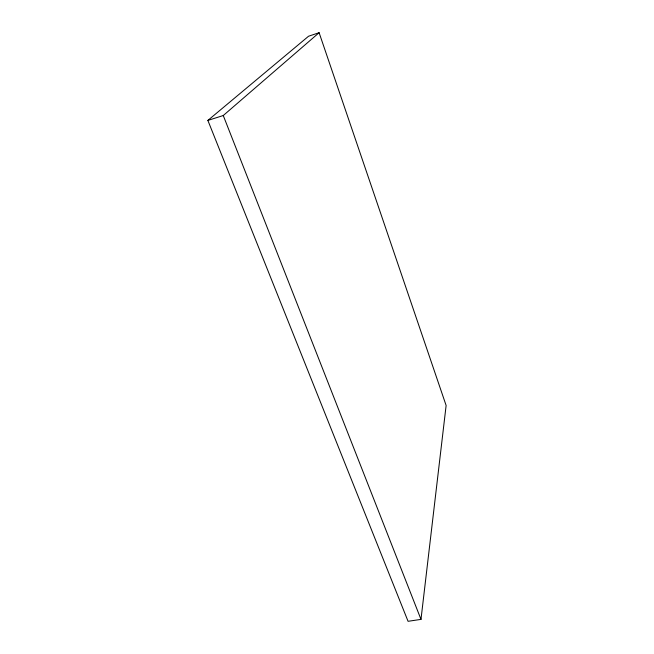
<?xml version="1.0" encoding="UTF-8"?>
<svg xmlns="http://www.w3.org/2000/svg" width="654" height="654" viewBox="0 0 654 654"><rect width="100%" height="100%" fill="white"/><g stroke="black" fill="none" stroke-linecap="round" stroke-linejoin="round"><path stroke-width="0.98" d="M420.988 619.387L446.126 405.48L319.111 32.7L308.557 36.232L207.874 120.418L408.063 621.3L420.988 619.387L223.259 115.529L319.111 32.7M207.874 120.418L223.259 115.529"/></g></svg>
